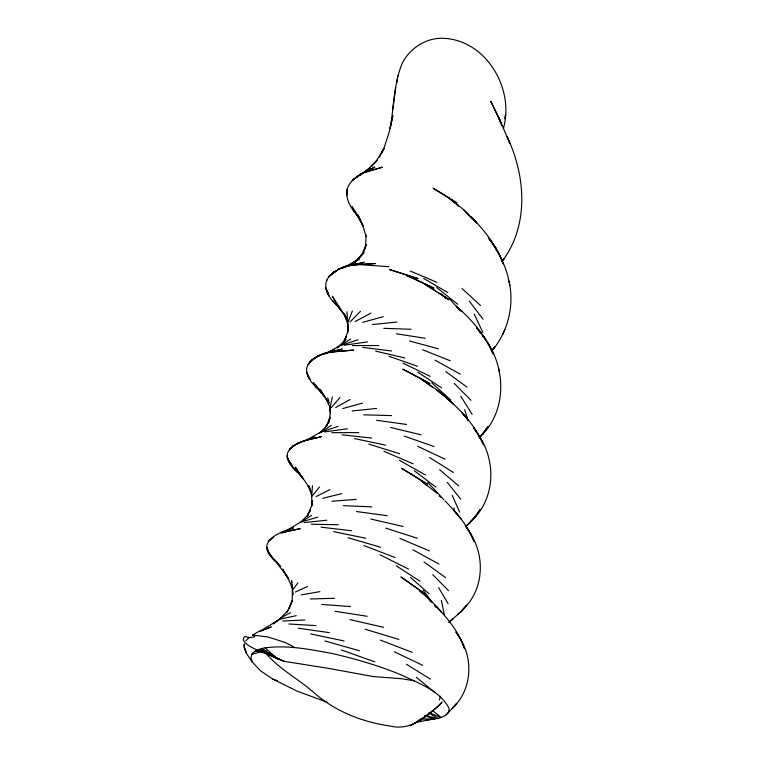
<?xml version="1.0" encoding="UTF-8"?>
<svg xmlns="http://www.w3.org/2000/svg" width="765" height="765" viewBox="0 0 765 765"><rect width="100%" height="100%" fill="white"/><g stroke="black" fill="none" stroke-linecap="round" stroke-linejoin="round"><path stroke-width="1.15" d="M503.36 128.577C514.969 88.424 485.44 38.919 441.912 38.25C425.34 38.279 410.231 48.185 402.486 62.682C393.64 83.375 394.147 106.421 390.15 128.281L392.856 115.668L389.156 132.259L384.336 146.976L379.583 157.208M366.072 234.932L365.555 245.718L363.547 252.44M312.455 485.746L311.785 495.94L308.601 485.66L310.102 488.625M332.364 397.073L329.83 408.462L330.451 413.463L330.212 407.946L330.423 412.966L328.711 422.242L330.193 417.298L326.234 426.153L329.18 421.429L325.307 427.606M298.532 473.172C293.005 468.323 285.986 461.352 287.449 453.282C292.918 440.783 310.207 439.751 321.386 436.586C310.418 439.875 297.231 440.506 289.18 449.744L294.994 445.029L292.737 446.301L298.761 442.897L296.514 444.044L314.071 436.719L310.007 438.871M397.016 82.371L397.762 75.659M244.303 647.84L244.36 644.168L244.284 647.869L246.158 652.115M244.14 645.928L244.379 644.168M395.754 87.526L392.722 109.481M343.495 342.844L346.535 336.256L343.982 341.496L347.616 332.335L348.419 327.506L347.53 333.062L347.693 323.05L352.378 310.934M426.048 719.875C433.889 719.186 443.547 719.024 448.625 712.052L449.084 708.419C440.095 690.776 419.555 683.786 402.696 675.552C380.224 666.038 356.72 659.239 333.005 653.673C310.724 649.533 287.889 644.857 265.159 647.84C260.215 648.682 255.051 650.087 251.809 654.218L250.987 657.843L252.44 662.107L260.349 670.676L272.847 679.148L297.212 691.178L327.535 702.375M504.584 118.68L505.369 115.228M439.435 699.927L440.382 696.246M326.483 281.147C330.968 269.653 345.35 266.727 355.505 262.72L350.169 265.197M326.904 279.894C322.333 291.159 332.431 301.888 340.454 308.563M364.312 250.643L366.435 244.446L361.998 254.047L357.896 259.364M491.627 351.212C507.95 332.24 514.577 305.541 509.031 281.128M286.808 612.631L292.326 600.774L289.237 608.175M502.586 334.515L504.862 329.505M289.199 608.232L292.192 600.018L292.421 590.159L297.948 582.882M381.63 153.383L384.116 148.458L376.667 160.344L371.761 166.321M307.243 516.442L308.343 514.51L300.454 522.39L311.623 515.333M307.836 514.396L310.504 510.102L308.075 514.434L311.766 505.531L312.455 500.836L311.929 505.531L311.718 495.806M502.003 261.534C529.265 225.685 525.785 175.72 507.119 136.83L509.892 143.485L498.665 117.188L490.671 101.162L500.759 122.477L501.677 125.814M501.917 261.534L503.867 258.914L502.519 260.636M491.847 350.724L494.659 347.014L491.771 350.619M344.632 341.228L346.01 339.459L337.011 347.798L338.972 346.545M312.407 495.835L319.493 486.942M331.322 407.602L339.918 397.59M359.54 257.815L363.92 252.718L355.859 260.674L348.582 265.847M374.2 163.72L377.174 160.277L365.412 171.599M479.54 437.752L488.127 426.516L479.798 437.437M441.759 702.509C428.056 715.973 411.159 731.197 390.274 726.062C362.839 722.17 336.036 711.737 314.931 693.501C299.125 679.282 279.483 669.404 265.685 653.09M463.504 608.911C483.719 589.461 485.316 556.566 470.399 533.53L474.166 541.63M460.568 611.799L466.679 605.134L461.678 611.159L449.753 621.534M451.914 708.648L456.629 703.504L446.167 714.979M442.122 701.945L438.096 706.305L425.359 716.346L428.63 714.233L410.26 725.765L421.697 719.33L418.187 721.013M478.986 437.991L483.729 432.904L482.562 434.463C508.132 407.544 505.378 363.614 482.782 335.749L489.514 345.952L493.349 354.157L488.204 343.868L489.514 345.952C481.309 330.882 469.7 317.915 456.868 306.65L461.888 311.384M350.131 321.855L360.478 311.279M245.842 640.879L249.017 637.637M296.227 615.691L279.952 619.105L273.277 623.877L280.678 618.015L288.08 610.48M451.828 708.801C470.924 691.665 473.975 661.476 460.846 639.875L464.336 648.242C458.924 632.282 448.08 618.856 436.624 606.808L441.491 612.067L434.931 604.694L419.325 590.398L422.596 593.63M327.344 425.369L318.957 433.535L331.331 425.369M466.067 526.549L475.572 516.298L479.885 509.786L474.797 517.475L468.993 523.461L475.572 516.298L474.797 517.475C495.261 495.471 495.462 460.454 479.206 436.021L483.576 444.867C475.782 426.325 461.764 411.149 446.798 398.068L453.54 404.169L438.249 390.81L421.018 379.019L432.636 387.367M367.487 170.213L370.088 167.831L359.254 175.395L362.371 173.732M466.554 525.651L470.37 522.447L465.942 526.1M458.273 613.903L461.678 611.159L457.451 614.563M449.686 621.572L452.842 619.057L448.653 622.385M352.541 263.409L359.282 259.058L342.51 268.391M340.932 345.302L350.733 339.067M279.952 619.105L259.411 631.584L271.288 626.927L258.513 631.584L253.225 634.701M306.478 440.267L320.191 432.311L338.082 426.43M282.39 533.033L300.75 522.093L317.791 517.14M325.613 353.803L339.23 346.057L357.982 339.803M335.653 407.544L350.121 399.531M280.678 618.015L290.557 612.583M367.573 170.958L374.85 167.076C364.379 172.087 350.848 177.164 347.061 189.433C345.044 199.99 352.053 209.361 358.383 217.011M355.199 321.52L370.92 313.124M332.211 350.772L334.276 349.682C324.962 354.138 309.586 356.203 306.689 368.195C305.531 378.847 315.773 386.631 322.438 393.267M316.155 496.542L329.858 489.619M284.398 532.287L287.42 530.805M289.438 529.829L293.473 527.86C276.098 533.215 254.592 542.987 275.084 560.908L268.305 551.89L266.928 547.463L269.022 552.932L268.305 551.89L271.499 556.633L270.781 555.753L274.262 560.21L280.745 566.224M295.309 592.024L307.54 586.516M362.725 322.333L383.246 316.672M342.691 408.577L362.524 403.117M251.809 654.218L264.317 651.053M322.773 498.292L341.869 493.607M347.262 266.297L342.739 267.368L364.216 262.299L349.519 265.761M430.504 719.559L417.939 721.997L420.98 718.966L434.434 719.071L424.9 715.858M301.324 594.893L319.894 591.632M344.393 345.216L367.477 341.898M324.57 431.919L347.329 428.782M304.231 522.581L326.77 520.21M372.392 324.542L396.853 322.055M352.168 410.939L376.552 408.453M258.761 650.613L255.395 650.919L266.124 651.522M331.876 501.238L356.213 499.382M282.687 621.008L304.843 619.975M310.246 598.985L334.458 598.297M352.321 345.579L378.78 345.541M331.924 432.665L358.689 432.617M311.231 524.226L338.264 524.752M363.662 414.812L391.498 415.586M383.801 328.338L411.092 329.275M343.399 505.665L371.752 506.86M288.864 623.991L316.079 625.607M361.185 264.738L388.993 266.689M321.702 604.427L350.504 606.549M342.127 434.836L371.666 438.077M321.109 527.171L351.47 530.747M362.715 347.415L391.642 350.982M356.49 511.546L387.281 515.706M376.629 420.31L406.588 424.441M298.321 628.256L329.438 632.636M396.375 333.798L425.206 338.273M335.166 611.302L367.181 616.284M261.611 650.202L258.121 649.648L270.494 653.473M424.938 715.724L437.991 718.383L428.907 713.114M333.578 531.646L365.852 538.273M310.686 633.946L344.059 640.965M354.597 438.594L385.531 445.144M349.949 619.612L383.6 627.329M370.815 519.033L403.145 526.502M375.634 351.116L404.895 358.01M390.38 427.415L420.951 434.778M414.152 680.716L401.003 678.66L373.473 676.595L328.96 668.457L284.111 661.314L261.783 651.828M409.514 340.961L438.488 348.85M324.876 640.955L359.407 650.747M270.15 654.62L259.536 651.044A43.423 13.512 10.8 0 1 251.79 647.4C248.367 645.65 239.349 640.056 245.211 636.241L246.588 636.91A2.725 0.851 11.4 0 0 250.375 637.561L254.037 636.958A2.735 0.851 11.3 0 0 253.913 635.705L252.536 635.036L268.085 637.015L284.618 642.313A42.62 12.976 11.1 0 1 292.22 646.1L293.961 647.2M348.065 537.757L380.645 547.262M277.628 658.33L274.654 657.441L284.111 661.314L278.709 658.828M365.288 629.27L398.89 639.454M368.797 444.092L399.598 453.769M385.665 528.118L417.317 538.254M272.847 679.148L277.293 680.687M388.936 356.27L417.623 366.301M404.283 436.107L434.061 446.531M341.42 650.001L374.793 661.83M276.701 657.929L269.548 654.983L276.614 657.91M380.387 640.114L412.23 652.344M363.844 545.512L395.094 557.561M429.089 712.789L441.185 717.484L432.904 710.895M422.529 349.739L450.241 360.745M272.044 655.911L261.439 651.703M399.885 538.417L429.471 550.905M410.317 271.059L436.892 282.323M384.001 451.35L413.138 463.791M266.583 651.082L261.372 648.634L275.515 656.992L277.523 658.952L265.159 647.84M417.604 446.244L445.02 459.191M394.271 651.77L422.701 665.311M402.945 363.136L430.179 376.351M380.09 554.835L408.577 569.084M412.909 549.806L438.995 564.092M434.998 360.181L460.214 374.152M399.445 460.291L425.436 474.998M423.724 278.527L447.85 292.546M406.464 664.288L430.466 679.157M429.586 457.518L453.358 472.445M436.681 291.714L423.982 283.652L448.395 299.153L438.632 292.957M396.318 565.851L420.061 581.266M418.006 372.354L441.587 387.836M424.393 593.477L401.109 577.059L424.393 593.477L431.929 602.141M336.332 304.91L337.834 305.981M436.509 390.15L444.245 395.706L438.249 390.81L441.548 394.118M424.04 561.998L445.431 577.46M445.785 371.618L466.927 387.1M448.902 299.89L440.879 293.98L446.177 298.608M319.043 389.222L315.237 386.392L320.181 390.332L313.401 382.701L327.678 401.233L320.334 389.758L327.573 401.09M414.286 470.743L435.868 487.085M436.662 287.535L457.7 304.221M416.323 677.312L434.654 692.335M503.408 263.791C496.504 245.632 484.302 229.978 470.618 216.399L476.805 222.95L463.523 209.553L448.701 197.896L454.946 203.165M437.312 493.54L420.224 480.057L426.526 485.326M439.148 495.863L440.946 497.365M456.734 204.666L458.522 206.168M467.453 213.693L472.043 218.819M298.972 473.172L294.649 469.519L291.264 465.369L303.322 478.957M439.636 469.662L458.704 485.928M410.528 577.441L429.031 593.774M431.766 382.844L450.843 400.047M462.022 288.51L480.449 305.455M354.95 212.058L353.248 210.452L354.922 212.288M459.382 309.882L456.495 306.23L461.993 311.47M300.196 474.377L295.204 467.052L309.596 487.946M335.204 302.94L337.748 305.417M463.523 209.553L470.523 217.021M429.93 600.888L431.565 602.504M434.826 605.727L436.452 607.343L435.094 605.756M444.981 500.865C456.743 512.789 468.056 525.88 474.214 541.677M278.431 563.652L274.453 559.693L288.788 578.809L282.601 569.141L288.472 579.268L292.699 589.079M454.295 383.466L470.982 400.296M432.751 574.668L448.52 590.656M427.759 482.447L443.901 499.727M342.204 311.871L332.364 296.275L338.551 306.832L346.182 317.762M449.543 298.819L457.241 307.482M434.95 605.603L436.452 607.343M456.495 306.23L460.501 310.925M459.239 516.758L454.726 511.422L461.266 519.177M463.274 414.19L468.084 419.918L461.754 412.364M332.66 300.463L340.855 310.198L338.551 306.832L340.645 309.548M344.24 314.396L345.589 316.069M447.267 482.352L460.826 499.268M342.739 312.263L344.135 314.071M469.366 301.267L483.031 319.206M444.025 394.654L447.449 399.196M423.112 590.159L431.919 602.036M251.895 661.572L245.747 652.268L244.58 647.984L245.766 651.082M301.448 476.213L302.691 478.039M480.334 437.79L473.774 427.96L480.334 437.79L479.206 436.021M357.618 215.147L352.082 206.741L363.471 226.717M310.131 379L307.463 374.793L308.601 376.571M460.807 396.318L472.158 414.343M307.989 486.387L311.059 491.455M328.634 294.2L326.684 290.815L327.774 292.679M438.661 587.644L448.118 603.681M344.642 316.079L346.899 319.98M346.325 317.676L344.317 313.621L347.578 323.681M363.538 226.641L358.01 215.003L362.849 225.541L366.091 236.49M326.186 399.215L330.184 407.707M474.252 314.128L482.878 332.526M503.37 263.772L499.048 254.143L494.056 245.852L500.329 256.418L499.048 254.143L504.948 266.889L507.74 275.496L509.863 285.45M452.115 495.242L459.679 512.12M500.759 122.477L498.665 117.188L499.669 120.488M464.68 409.619L468.113 420.721M327.745 397.724L329.304 403.222M500.568 121.683L500.176 120.115L500.406 122.41M498.723 368.854L499.593 373.024M441.376 600.305L444.446 615.337M291.819 582.672L291.522 580.539L292.909 594.596L292.421 590.159M292.115 584.804L292.555 588.017M347.482 323.872L348.132 328.998L347.693 323.05M287.133 455.634L287.42 458.149M453.999 507.989L454.286 511.46M346.937 311.814L347.664 321.252M330.423 412.966L330.451 413.463M346.813 193.191L346.679 195.381L347.061 189.433L346.813 193.191M268.706 540.779L268.314 541.247L273.392 537.231L268.706 540.779M311.393 360.793L308.19 364.484C315.821 353.478 330.289 352.005 342.232 349.079L321.683 354.549L324.503 353.306L316.825 356.786L319.732 355.256L313.306 358.823L311.393 360.793M331.962 273.554L328.357 277.351L334.515 271.604L331.962 273.554M310.619 361.281L309.538 362.285L316.289 357.15L310.619 361.281M354.205 178.876L352.273 180.54L362.562 173.014L382.089 167.277L362.562 173.014L354.205 178.876M331.781 274.138L330.404 275.142L337.977 269.959L331.781 274.138M341.41 268.056L337.996 269.529L346.143 266.144L341.41 268.056M300.081 528.692L280.889 532.775L300.081 528.692M333.196 351.795L328.376 352.349L353.564 350.083L333.196 351.795M355.343 264.776L350.351 265.264L375.443 263.514L355.343 264.776M397.58 272.091L389.605 269.576L418.178 278.642L397.58 272.091M415.328 279.301L406.387 275.381L433.994 288.137L415.328 279.301M411.953 373.836L402.753 369.16L429.901 383.59L411.953 373.836M440.936 192.809L433.067 188.257L456.954 202.964L440.936 192.809M411.082 473.984L401.615 468.343L427.406 484.207L411.082 473.984M479.741 331.771L476.49 327.86L484.742 337.853L479.741 331.771M491.264 241.797L488.28 237.81L495.959 248.118L491.264 241.797M467.979 529.619L465.235 525.631L471.297 534.945L467.979 529.619M292.077 465.569L287.803 459.105L292.077 465.569M458.541 635.935L455.94 631.986L461.362 640.573L458.541 635.935M289.983 463.657L287.305 457.241L289.983 463.657M309.662 379.43L306.689 372.278L309.662 379.43M328.826 295.692L325.861 288.137L328.826 295.692"/></g></svg>
